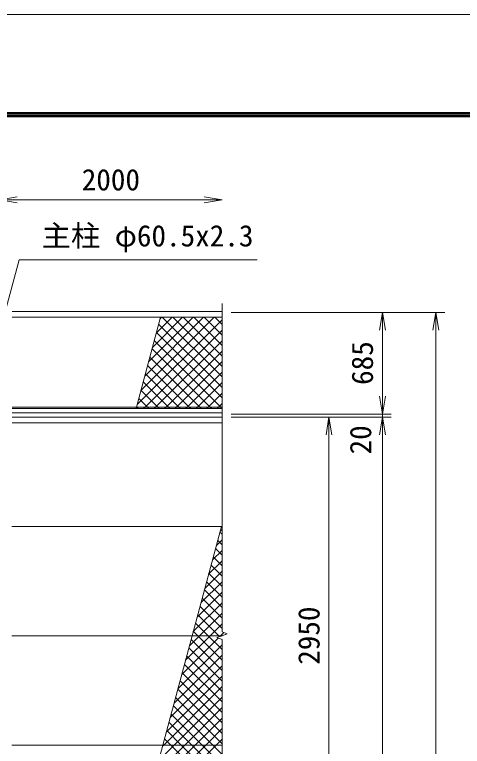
# Model space of a CAD drawing. Units: millimetres, scale not verified. Extents: x -12600 to 12600, y -8910 to 8910.
# Drawn here: x -8755 to -5739, y 3975 to 8910 of the extents above; entities that cross this region are included whole.
import ezdxf
from ezdxf.enums import TextEntityAlignment as Align

# ---------------------------------------------------------------- set-up
doc = ezdxf.new("R2010")
doc.units = ezdxf.units.MM
doc.header["$LTSCALE"] = 30
for name, color, linetype, lineweight in [('0-0_D-TTL', 7, 'Continuous', 9), ('0-3_D-STR1', 1, 'Continuous', 9), ('0-7_D-STR3', 3, 'Continuous', 9), ('0-8_D-STR2', 7, 'Continuous', 9), ('0-9_D-STR-DIM', 7, 'Continuous', 9), ('0-A_0', 7, 'Continuous', 9), ('0-B_D-STR-TXT', 7, 'Continuous', 9)]:
    doc.layers.add(name, color=color, linetype=linetype, lineweight=lineweight)
doc.styles.add('ＭＳ ゴシック', font='')
doc.styles.get('ＭＳ ゴシック').set_extended_font_data('MS Gothic')

# ---------------------------------------------------------------- blocks, each defined once
blk = doc.blocks.new('_Open')
at = {"layer": '0-A_0'}
blk.add_line((-30, 5), (0, 0), dxfattribs=at)
blk.add_lwpolyline([(-30, -5), (0, 0), (-30, 0)], dxfattribs=at)

msp = doc.modelspace()

# ---------------------------------------------------------------- linework, layer by layer
at = {"layer": '0-0_D-TTL', "color": 2}
msp.add_lwpolyline([(-12600, 8910), (12600, 8910), (12600, -8910), (-12600, -8910)], close=True, dxfattribs=at)
at = {"layer": '0-0_D-TTL'}
for points in [[(-11790, 8250), (11790, 8250), (11790, -8250), (-11790, -8250)], [(-11782.5, 8242.5), (11782.5, 8242.5), (11782.5, -8242.5), (-11782.5, -8242.5)], [(-11775, 8235), (11775, 8235), (11775, -8235), (-11775, -8235)], [(-11767.5, 8227.5), (11767.5, 8227.5), (11767.5, -8227.5), (-11767.5, -8227.5)], [(-11760, 8220), (11760, 8220), (11760, -8220), (-11760, -8220)]]:
    msp.add_lwpolyline(points, close=True, dxfattribs=at)
at = {"layer": '0-3_D-STR1'}
for p, q in [((-8772.73, 6907.57), (-7357.73, 6907.57)), ((-8772.73, 6869.47), (-7357.73, 6869.47)), ((-8772.73, 6262.76), (-7357.73, 6262.76)), ((-8772.73, 6253.17), (-7357.73, 6253.17)), ((-8772.73, 6224.66), (-7357.73, 6224.66)), ((-8772.73, 6196.1), (-7357.73, 6196.1)), ((-8772.73, 6158), (-7357.73, 6158))]:
    msp.add_line(p, q, dxfattribs=at)
at = {"layer": '0-7_D-STR3'}
for p, q in [((-7357.73, 5458.1), (-8775.23, 5458.1)), ((-7357.73, 4721.1), (-8775.23, 4721.1)), ((-7357.73, 3984.1), (-8775.23, 3984.1))]:
    msp.add_line(p, q, dxfattribs=at)
at = {"layer": '0-8_D-STR2'}
for p, q in [((-7904.81, 6376.15), (-7411.49, 6869.47)), ((-7878.93, 6472.75), (-7482.2, 6869.47)), ((-7853.05, 6569.34), (-7552.91, 6869.47)), ((-7827.16, 6665.93), (-7623.62, 6869.47)), ((-7801.28, 6762.52), (-7694.33, 6869.47)), ((-7775.4, 6859.12), (-7765.05, 6869.47)), ((-7357.73, 6466.26), (-7760.94, 6869.47)), ((-7357.73, 6536.97), (-7690.23, 6869.47)), ((-7357.73, 6607.68), (-7619.52, 6869.47)), ((-7357.73, 6678.39), (-7548.81, 6869.47)), ((-7357.73, 6749.1), (-7478.1, 6869.47)), ((-7357.73, 6819.82), (-7407.39, 6869.47)), ((-7930.69, 6279.56), (-7357.73, 6852.52)), ((-7357.73, 6395.55), (-7785.1, 6822.92)), ((-7876.78, 6262.76), (-7357.73, 6781.81)), ((-7357.73, 6324.84), (-7800.04, 6767.15)), ((-7806.07, 6262.76), (-7357.73, 6711.1)), ((-7437.07, 6262.76), (-7829.93, 6655.62)), ((-7735.36, 6262.76), (-7357.73, 6640.39)), ((-7507.78, 6262.76), (-7844.87, 6599.85)), ((-7664.65, 6262.76), (-7357.73, 6569.68)), ((-7578.49, 6262.76), (-7859.81, 6544.08)), ((-7649.2, 6262.76), (-7874.76, 6488.31)), ((-7593.94, 6262.76), (-7357.73, 6498.97)), ((-7719.92, 6262.76), (-7889.7, 6432.54)), ((-7523.23, 6262.76), (-7357.73, 6428.26)), ((-7790.63, 6262.76), (-7904.64, 6376.78)), ((-7861.34, 6262.76), (-7919.59, 6321.01)), ((-7452.52, 6262.76), (-7357.73, 6357.55)), ((-7381.81, 6262.76), (-7357.73, 6286.83)), ((-7932.05, 6262.76), (-7934.53, 6265.24)), ((-7922.46, 6253.17), (-7932.05, 6262.76)), ((-7886.37, 6253.17), (-7876.78, 6262.76)), ((-7851.75, 6253.17), (-7861.34, 6262.76)), ((-7815.66, 6253.17), (-7806.07, 6262.76)), ((-7781.04, 6253.17), (-7790.63, 6262.76)), ((-7744.95, 6253.17), (-7735.36, 6262.76)), ((-7710.33, 6253.17), (-7719.92, 6262.76)), ((-7674.24, 6253.17), (-7664.65, 6262.76)), ((-7639.62, 6253.17), (-7649.2, 6262.76)), ((-7603.53, 6253.17), (-7593.94, 6262.76)), ((-7568.91, 6253.17), (-7578.49, 6262.76)), ((-7532.82, 6253.17), (-7523.23, 6262.76)), ((-7498.2, 6253.17), (-7507.78, 6262.76)), ((-7462.1, 6253.17), (-7452.52, 6262.76)), ((-7427.49, 6253.17), (-7437.07, 6262.76)), ((-7391.39, 6253.17), (-7381.81, 6262.76)), ((-7370.6, 5425.43), (-7357.73, 5438.31)), ((-7357.73, 5405.6), (-7372.08, 5419.95)), ((-7396.49, 5328.84), (-7357.73, 5367.6)), ((-7357.73, 5334.89), (-7387.02, 5364.18)), ((-7422.37, 5232.25), (-7357.73, 5296.89)), ((-7357.73, 5264.18), (-7401.96, 5308.41)), ((-7357.73, 5193.47), (-7416.9, 5252.64)), ((-7448.25, 5135.66), (-7357.73, 5226.17)), ((-7357.73, 5122.76), (-7431.85, 5196.87)), ((-7474.13, 5039.06), (-7357.73, 5155.46)), ((-7357.73, 5052.05), (-7446.79, 5141.11)), ((-7500.01, 4942.47), (-7357.73, 5084.75)), ((-7357.73, 4981.34), (-7461.73, 5085.34)), ((-7525.9, 4845.88), (-7357.73, 5014.04)), ((-7357.73, 4910.63), (-7476.68, 5029.57)), ((-7551.78, 4749.29), (-7357.73, 4943.33)), ((-7357.73, 4839.92), (-7491.62, 4973.8)), ((-7357.73, 4769.21), (-7506.56, 4918.04)), ((-7509.26, 4721.1), (-7357.73, 4872.62)), ((-7451.04, 4721.1), (-7536.45, 4806.5)), ((-7438.54, 4721.1), (-7357.73, 4801.91)), ((-7521.76, 4721.1), (-7551.39, 4750.73)), ((-7629.42, 4459.51), (-7383.95, 4704.99)), ((-7603.54, 4556.1), (-7438.54, 4721.1)), ((-7577.66, 4652.69), (-7509.26, 4721.1)), ((-7357.73, 4486.36), (-7566.33, 4694.96)), ((-7357.73, 4557.07), (-7521.76, 4721.1)), ((-7357.73, 4627.78), (-7451.04, 4721.1)), ((-7655.31, 4362.92), (-7357.73, 4660.49)), ((-7357.73, 4415.65), (-7581.28, 4639.2)), ((-7681.19, 4266.32), (-7357.73, 4589.78)), ((-7357.73, 4344.94), (-7596.22, 4583.43)), ((-7707.07, 4169.73), (-7357.73, 4519.07)), ((-7357.73, 4274.23), (-7611.16, 4527.66)), ((-7732.95, 4073.14), (-7357.73, 4448.36)), ((-7357.73, 4203.52), (-7626.1, 4471.89)), ((-7357.73, 4132.81), (-7641.05, 4416.13)), ((-7751.28, 3984.1), (-7357.73, 4377.65)), ((-7357.73, 4062.1), (-7655.99, 4360.36)), ((-7680.57, 3984.1), (-7357.73, 4306.94)), ((-7357.73, 3991.39), (-7670.93, 4304.59)), ((-7421.15, 3984.1), (-7685.88, 4248.82)), ((-7609.86, 3984.1), (-7357.73, 4236.23)), ((-7491.86, 3984.1), (-7700.82, 4193.05)), ((-7539.15, 3984.1), (-7357.73, 4165.51)), ((-7562.57, 3984.1), (-7715.76, 4137.29)), ((-7633.28, 3984.1), (-7730.71, 4081.52)), ((-7468.44, 3984.1), (-7357.73, 4094.8)), ((-7703.99, 3984.1), (-7745.65, 4025.75)), ((-7397.73, 3984.1), (-7357.73, 4024.09)), ((-7888.24, 3493.58), (-7397.73, 3984.1)), ((-7862.36, 3590.18), (-7468.44, 3984.1)), ((-7836.48, 3686.77), (-7539.15, 3984.1)), ((-7810.6, 3783.36), (-7609.86, 3984.1)), ((-7784.71, 3879.95), (-7680.57, 3984.1)), ((-7758.83, 3976.55), (-7751.28, 3984.1)), ((-7357.73, 3637.84), (-7703.99, 3984.1)), ((-7357.73, 3708.55), (-7633.28, 3984.1)), ((-7357.73, 3779.26), (-7562.57, 3984.1)), ((-7357.73, 3849.97), (-7491.86, 3984.1)), ((-7357.73, 3920.68), (-7421.15, 3984.1))]:
    msp.add_line(p, q, dxfattribs=at)
for points in [[(-7357.73, 6869.47), (-7772.63, 6869.47), (-7935.19, 6262.76), (-7357.73, 6262.76)], [(-7357.73, 6262.76), (-7935.19, 6262.76), (-7937.76, 6253.17), (-7357.73, 6253.17)], [(-7357.73, 5458.1), (-7361.85, 5458.1), (-7559.33, 4721.1), (-7357.73, 4721.1), (-7322.49, 4733.92), (-7357.73, 4746.75)], [(-7357.73, 4695.45), (-7392.97, 4708.27), (-7357.73, 4721.1), (-7559.33, 4721.1), (-7756.81, 3984.1), (-7357.73, 3984.1)], [(-7357.73, 3984.1), (-7756.81, 3984.1), (-7944.35, 3284.2), (-7357.73, 3284.2)]]:
    msp.add_lwpolyline(points, close=True, dxfattribs=at)
for points in [[(-7357.73, 6254.13), (-7366.36, 6262.76), (-7814.99, 6711.38)], [(-7374.3, 4715.07), (-7380.33, 4721.1), (-7521.5, 4862.27)], [(-7373.62, 4715.32), (-7367.83, 4721.1), (-7346.33, 4742.6)]]:
    msp.add_lwpolyline(points, dxfattribs=at)
at = {"layer": '0-9_D-STR-DIM'}
for p, q in [((-8737.73, 7661.1), (-7477.73, 7661.1)), ((-7357.73, 6961.1), (-7357.73, 4746.75)), ((-7297.73, 6901.1), (-5857.73, 6901.1)), ((-7297.73, 6901.1), (-6217.73, 6901.1)), ((-6277.73, 6336.1), (-6277.73, 6781.1)), ((-5917.73, 6781.1), (-5917.73, -2603.9)), ((-6277.73, 6336.1), (-6277.73, 6456.1)), ((-7297.73, 6216.1), (-6217.73, 6216.1)), ((-7297.73, 6216.1), (-6217.73, 6216.1)), ((-7297.73, 6196.1), (-6577.73, 6196.1)), ((-7297.73, 6196.1), (-6217.73, 6196.1)), ((-7297.73, 6196.1), (-6217.73, 6196.1)), ((-6277.73, 6196.1), (-6277.73, 6216.1)), ((-6637.73, 6076.1), (-6637.73, 3366.1)), ((-6277.73, 6076.1), (-6277.73, -2603.9)), ((-6277.73, 6076.1), (-6277.73, 5956.1)), ((-7322.49, 4733.92), (-7357.73, 4746.75)), ((-7392.97, 4708.27), (-7322.49, 4733.92)), ((-7357.73, 4695.45), (-7392.97, 4708.27)), ((-7357.73, 4695.45), (-7357.73, 1786.75))]:
    msp.add_line(p, q, dxfattribs=at)
at = {"layer": '0-B_D-STR-TXT'}
msp.add_lwpolyline([(-7121.47, 7255.2), (-8725.51, 7255.2), (-8843.12, 6813.26)], dxfattribs=at)

# ---------------------------------------------------------------- block references
at = {"layer": '0-9_D-STR-DIM', "xscale": 4, "yscale": 4}
for p, rotation in [((-8857.73, 7661.1), 180), ((-6277.73, 6901.1), 90), ((-5917.73, 6901.1), 90), ((-6277.73, 6216.1), 270), ((-6277.73, 6216.1), 270), ((-6637.73, 6196.1), 90), ((-6277.73, 6196.1), 90), ((-6277.73, 6196.1), 90)]:
    msp.add_blockref('_Open', p, dxfattribs=dict(at, rotation=rotation))
msp.add_blockref('_Open', (-7357.73, 7661.1), dxfattribs=at)

# ---------------------------------------------------------------- texts
at = {"layer": '0-9_D-STR-DIM', "style": 'ＭＳ ゴシック'}
msp.add_text('2000', height=144.3, dxfattribs=at).set_placement((-8303.48, 7681.34), align=Align.BOTTOM_LEFT)
for s, p in [('685', (-6297.98, 6412.8)), ('20', (-6309.96, 5944.06)), ('2950', (-6657.98, 4525.35))]:
    msp.add_text(s, height=144.3, rotation=90, dxfattribs=at).set_placement(p, align=Align.BOTTOM_LEFT)
at = {"layer": '0-B_D-STR-TXT', "style": 'ＭＳ ゴシック'}
msp.add_text('主柱 φ60.5x2.3', height=144.3, dxfattribs=at).set_placement((-8572.74, 7303.24), align=Align.BOTTOM_LEFT)

doc.saveas('drawing.dxf')
